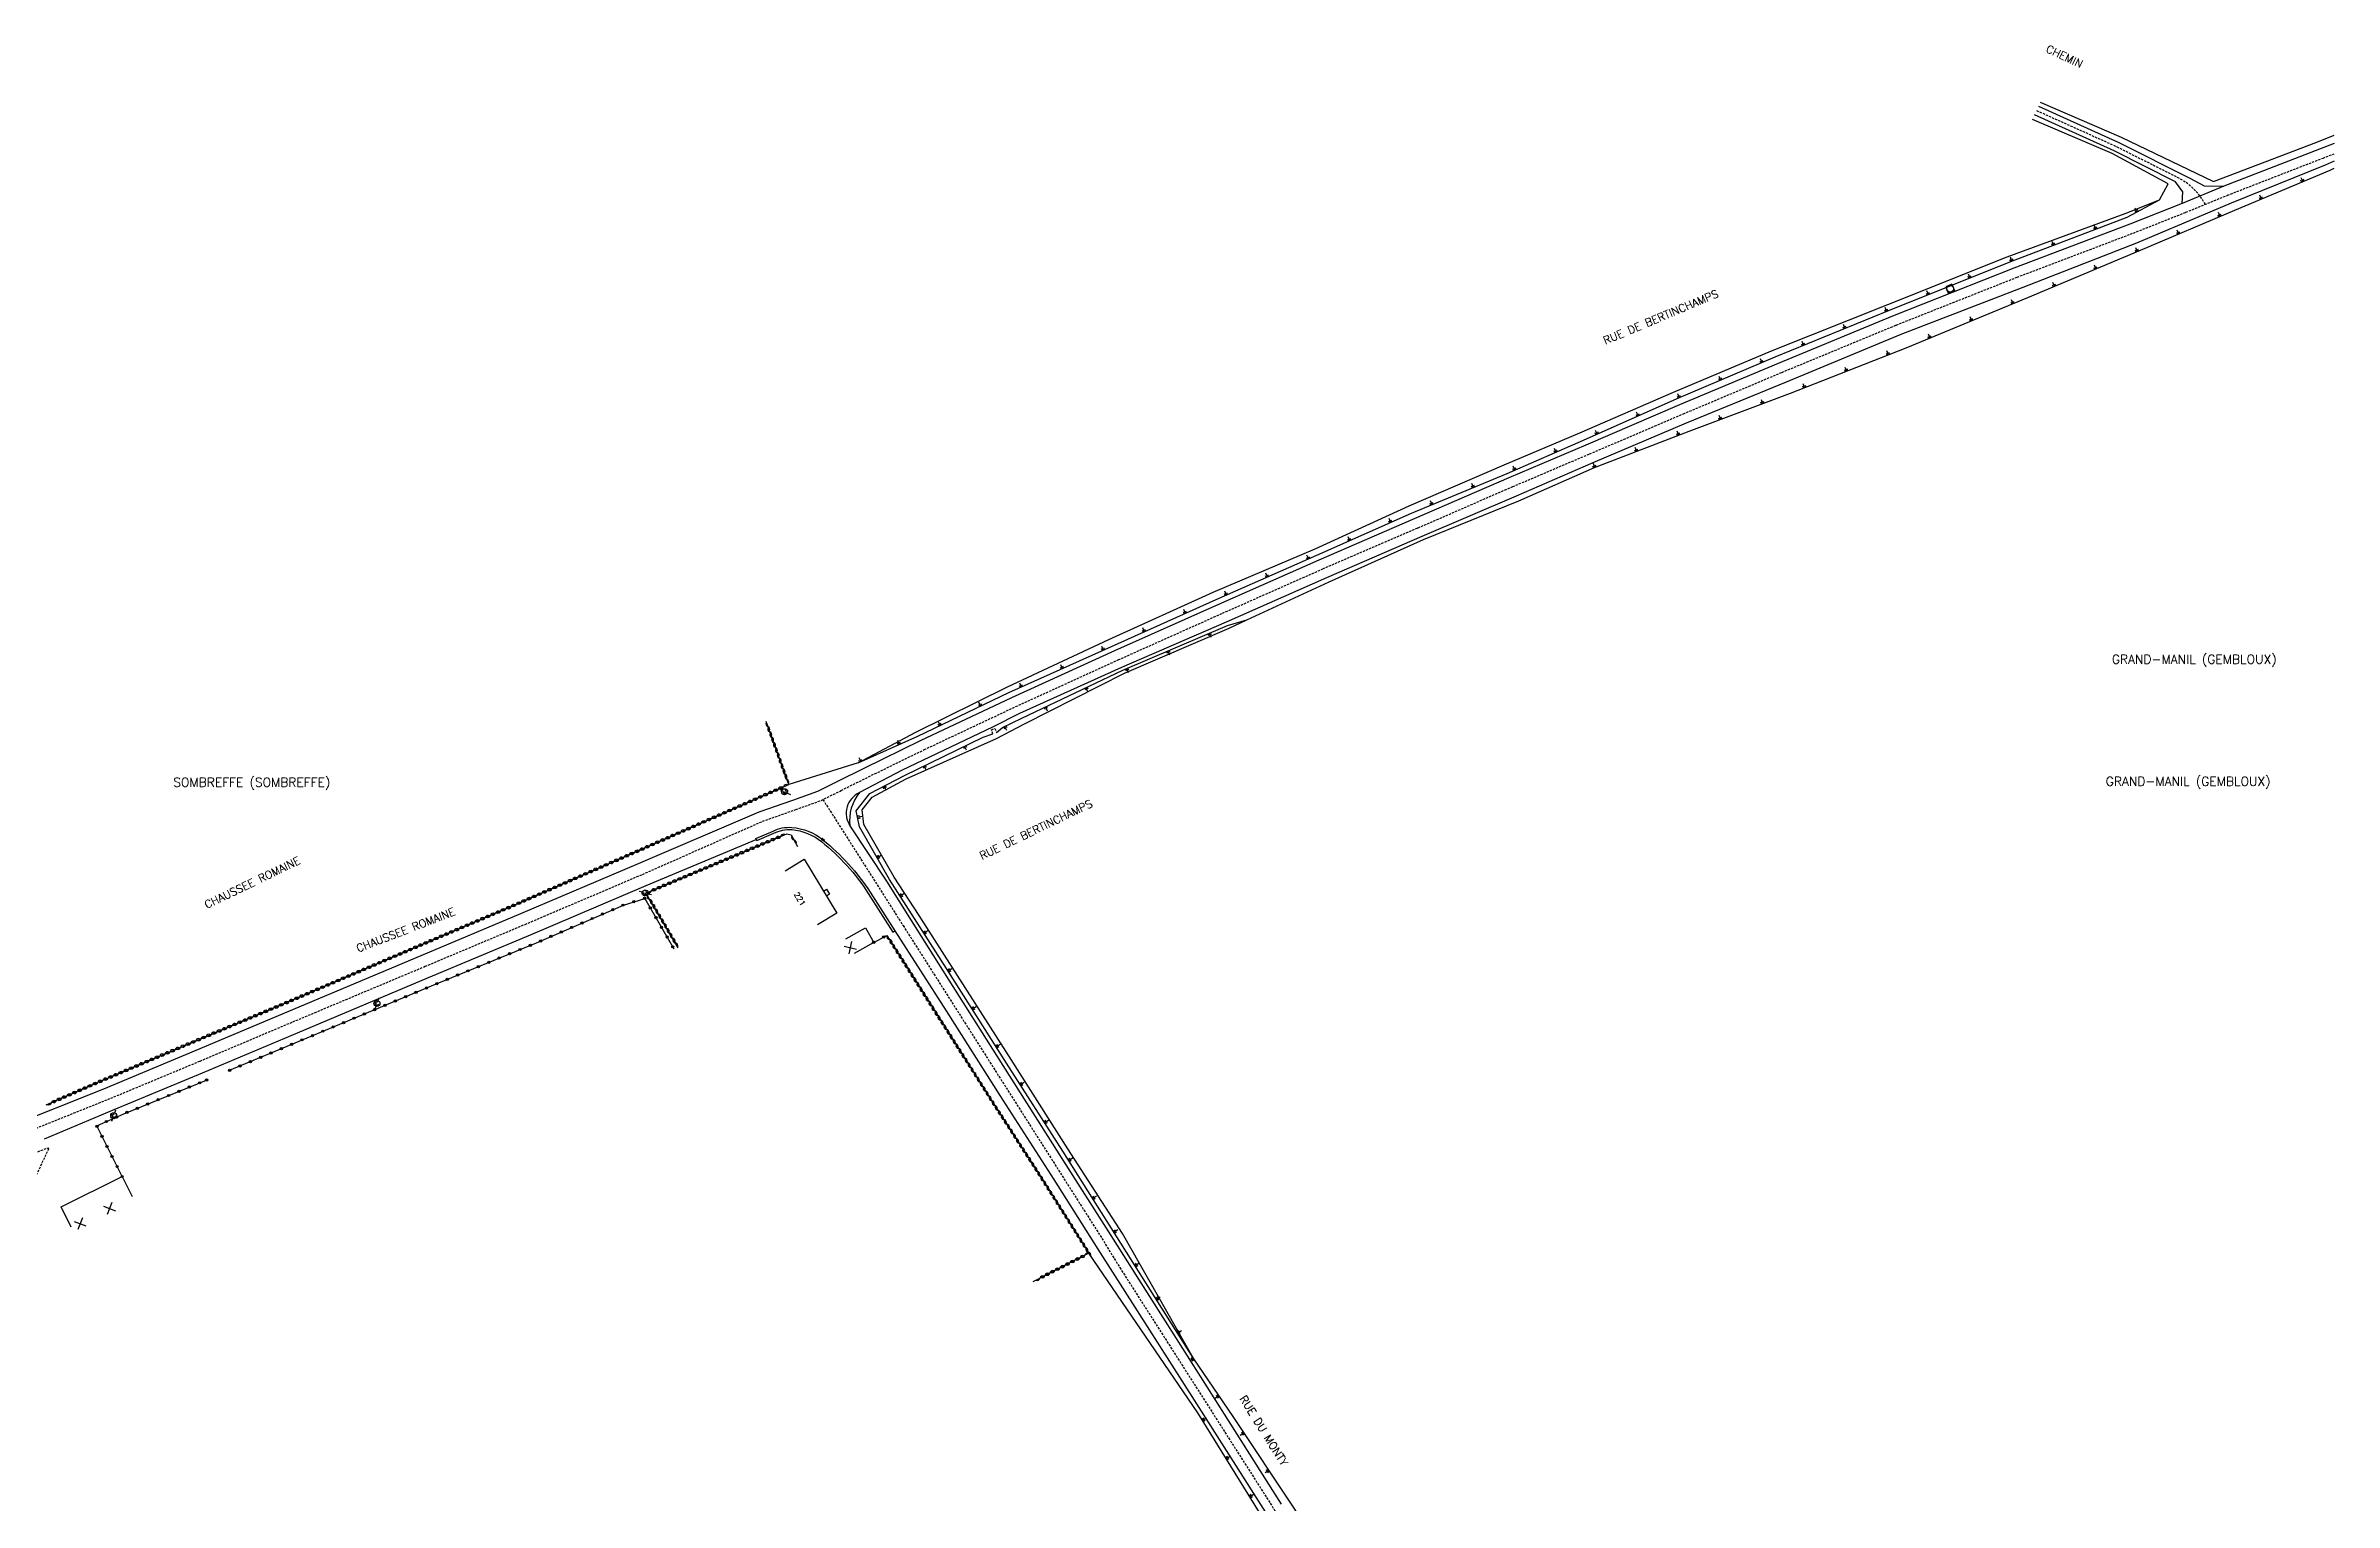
# Model space of a CAD drawing. Header units: millimetres. Extents: x 168000 to 169000, y 138000 to 138989.
# Drawn here: x 168491 to 169000, y 138326 to 138650 of the extents above; entities that cross this region are included whole.
import ezdxf
from ezdxf.enums import TextEntityAlignment as Align

# ---------------------------------------------------------------- set-up
doc = ezdxf.new("R2010")
doc.units = ezdxf.units.MM
doc.linetypes.add('DASHED', pattern=[0.75, 0.5, -0.25])
doc.layers.get('0').update_dxf_attribs({"linetype": 'CONTINUOUS'})
for name, color, linetype in [('W0001', 6, 'DASHED'), ('W0008', 7, 'CONTINUOUS'), ('W0100', 7, 'CONTINUOUS'), ('W0112', 1, 'DASHED'), ('W0211', 2, 'CONTINUOUS'), ('W0310', 3, 'CONTINUOUS'), ('W0322', 7, 'CONTINUOUS'), ('W0330', 7, 'CONTINUOUS'), ('W0334', 7, 'CONTINUOUS'), ('W0400', 7, 'CONTINUOUS'), ('W0420', 7, 'CONTINUOUS'), ('W0471', 7, 'CONTINUOUS'), ('W0980', 7, 'CONTINUOUS'), ('W0989', 7, 'CONTINUOUS'), ('W0991', 7, 'CONTINUOUS')]:
    doc.layers.add(name, color=color, linetype=linetype)
doc.styles.get("Standard").update_dxf_attribs({"font": 'romans.shx', "width": 0.85})

# ---------------------------------------------------------------- blocks, each defined once
blk = doc.blocks.new('t991o')
at = {"color": 0, "linetype": 'Continuous'}
for p, q in [((-1, 1), (1, -1)), ((-1, -1), (1, 1))]:
    blk.add_line(p, q, dxfattribs=at)
blk = doc.blocks.new('t211o')
at = {"color": 0, "linetype": 'Continuous'}
for p, q in [((-0.29, 0.5), (-0.29, 0)), ((0, 1), (0, 0)), ((0.29, 0.5), (0.29, 0))]:
    blk.add_line(p, q, dxfattribs=at)
blk = doc.blocks.new('t310o')
at = {"color": 0, "linetype": 'Continuous'}
for centre, start, end in [((-0.5, 0.38), 216.8699, 323.1304), ((0.5, -0.37), 36.8699, 143.1303)]:
    blk.add_arc(centre, 0.625, start, end, dxfattribs=at)
blk = doc.blocks.new('t322o')
at = {"color": 0, "linetype": 'Continuous'}
for radius in [0.25, 0.15]:
    blk.add_circle((0, 0), radius, dxfattribs=at)
blk = doc.blocks.new('T471')
for p, q in [((-0.333334, 0.333334), (-0.333334, -0.333334)), ((-0.333334, 0.333334), (0.333334, 0.333334)), ((-0.333334, 0), (0, 0)), ((0.500001, 0.500001), (1.000002, 1.000002)), ((-0.500001, -0.500001), (-1.000002, -1.000002)), ((-0.333334, -0.333334), (0.333334, -0.333334))]:
    blk.add_line(p, q)
blk.add_ellipse((0, 0), major_axis=(0.471405, 0.471405), ratio=1, start_param=5.4977871438, end_param=11.780972451)
blk = doc.blocks.new('T400')
for p, q in [((-0.15, 0.3), (0.15, 0.3)), ((-0.15, -0.25), (-0.15, 0.3)), ((-0.15, 0.15), (0.15, 0.15)), ((-0.15, 0), (0.15, 0)), ((0.15, 0.3), (0.15, -0.25)), ((-0.15, -0.15), (0.15, -0.15)), ((-0.15, -0.25), (-0.15, -0.3)), ((-0.15, -0.3), (0.15, -0.3)), ((0.15, -0.3), (0.15, -0.25))]:
    blk.add_line(p, q)
blk = doc.blocks.new('T420')
for p, q in [((0.75, 0.75), (-0.75, 0.75)), ((-0.75, 0.75), (-0.75, -0.75)), ((0.75, 0.75), (0.75, -0.75)), ((0.75, -0.75), (-0.75, -0.75))]:
    blk.add_line(p, q)
blk.add_ellipse((0, 0), major_axis=(-0.53, 0.53), ratio=1, start_param=3.926991, end_param=10.210176)

msp = doc.modelspace()

# ---------------------------------------------------------------- linework, layer by layer
at = {"layer": 'W0001'}
for points in [[(168933.73, 138635.69), (168951.63, 138627.63), (168965.12, 138620.8, -0.151379), (168971.31, 138614.81, -0.209763)], [(168663.57, 138482.3), (168681.42, 138454.25), (168726.49, 138383.34), (168726.44, 138383.3), (168729.66, 138378.12), (168747.82, 138349.68), (168764.2, 138324.01), (168780.38, 138298.54), (168796.76, 138272.84), (168809.95, 138251.92), (168828.39, 138222.98), (168848.42, 138191.46), (168864.74, 138165.65), (168882.91, 138137.33), (168900.9, 138109.05), (168925.02, 138071.24), (168945.88, 138038.2), (168958.39, 138018.38), (168967.59, 138004.28, 0.007229), (168970.24, 138000, 0.007229)]]:
    msp.add_lwpolyline(points, format="xyb", dxfattribs=at)
msp.add_lwpolyline([(168484.92, 138407.76), (168504.34, 138415.54), (168524.91, 138424.1), (168545.56, 138432.83), (168575.02, 138445.19), (168597.25, 138454.53), (168623.41, 138465.66), (168650.12, 138477.47), (168657.51, 138480.09), (168663.2, 138482.11), (168667.64, 138484.35), (168673.73, 138487.38), (168686.11, 138493.42), (168706.46, 138502.99), (168729.32, 138513.42), (168752.52, 138523.79), (168774.84, 138533.66), (168796.06, 138542.81), (168817.12, 138551.97), (168834.23, 138559.25), (168855.12, 138568.17), (168877, 138577.39), (168902.5, 138587.94), (168929.42, 138598.59), (168955.3, 138608.42), (168966.98, 138613.04), (168976.23, 138616.83), (168997.51, 138625.11), (169000, 138626.08)], dxfattribs=at)
at = {"layer": 'W0008'}
for points in [[(168934.16, 138636.63), (168952.07, 138628.6), (168967.82, 138620.62), (168971.02, 138618.94), (168975.43, 138618.82)], [(168966.17, 138615.03), (168966.31, 138617.61), (168964.65, 138619.85), (168951, 138626.74), (168933.31, 138634.74)], [(169000, 138628.38), (168996.73, 138627.11), (168975.43, 138618.82), (168966.17, 138615.03), (168954.52, 138610.42), (168928.64, 138600.59), (168901.69, 138589.94), (168876.18, 138579.37), (168854.28, 138570.15), (168833.38, 138561.23), (168816.28, 138553.94), (168795.2, 138544.78), (168773.98, 138535.63), (168751.64, 138525.76), (168728.44, 138515.38), (168705.56, 138504.94), (168685.18, 138495.36), (168672.78, 138489.31), (168666.68, 138486.27), (168662.35, 138484.09), (168656.79, 138482.12), (168649.33, 138479.48), (168622.43, 138467.97), (168596.27, 138456.84), (168574.05, 138447.51), (168544.59, 138435.14), (168523.94, 138426.42), (168503.39, 138417.86), (168481.82, 138409.23)]]:
    msp.add_lwpolyline(points, dxfattribs=at)
for points in [[(169000, 138624.38), (168997.95, 138623.56), (168977.07, 138615.04), (168955.96, 138606.2), (168930.67, 138596.3), (168903.49, 138585.83), (168877.96, 138575.2), (168855.72, 138566.07), (168834.92, 138557.28), (168817.87, 138549.82), (168796.86, 138540.88), (168775.64, 138531.69), (168753.32, 138521.79), (168730, 138511.7), (168707.35, 138501.46), (168701.33, 138498.45), (168681.22, 138488.89), (168671.71, 138483.85, 0.462268), (168669.58, 138476.48), (168677.74, 138464.11), (168683.24, 138455.4), (168690.19, 138444.32), (168703.62, 138423.11), (168716.09, 138403.45), (168728.18, 138384.42), (168731.33, 138379.42), (168749.57, 138350.76), (168765.6, 138325.5)], [(168490.26, 138406.8), (168505.75, 138413.31), (168525.41, 138421.45), (168546.62, 138430.41), (168575.77, 138442.69), (168598.5, 138452.19), (168624.23, 138463.18), (168648.73, 138473.39), (168648.65, 138473.65), (168652.46, 138475.27, -0.139117), (168656.65, 138476.11, -0.150931), (168663.55, 138473.35, -0.078602), (168674.09, 138461.69), (168679.58, 138453.09), (168691, 138435.26), (168702.98, 138416.45), (168714.96, 138397.7), (168724.79, 138382.26), (168728.01, 138377.08), (168746.18, 138348.63), (168762.55, 138322.96)]]:
    msp.add_lwpolyline(points, format="xyb", dxfattribs=at)
at = {"layer": 'W0100'}
for points in [[(168655.13, 138466.42), (168659.41, 138469.01), (168666.67, 138457.05), (168662.39, 138454.46)], [(168668.69, 138451.3), (168673.04, 138453.76), (168674.88, 138450.51), (168670.53, 138448.05)], [(168496.2, 138387.15), (168493.97, 138391.62), (168507.57, 138398.4), (168509.8, 138393.92)]]:
    msp.add_lwpolyline(points, dxfattribs=at)
at = {"layer": 'W0112'}
for points in [[(168701.4, 138496.94), (168701.06, 138497.86), (168701.85, 138498.15), (168702.21, 138497.23)], [(168451.86, 138389.17), (168491.04, 138404.8), (168491.19, 138404.59), (168485.94, 138393.32)]]:
    msp.add_lwpolyline(points, dxfattribs=at)
at = {"layer": 'W0211'}
for points in [[(168835.36, 138556.24), (168856.43, 138564.34), (168878.95, 138572.78), (168904.7, 138582.88), (168931.76, 138594.05), (168956.9, 138604.63), (168977.86, 138613.53), (168999.06, 138622.43), (169000, 138622.84)], [(168671.44, 138490.52), (168684.71, 138496.45), (168704.94, 138506.14), (168727.82, 138516.41), (168751.07, 138526.83), (168773.53, 138536.7), (168794.57, 138546.09), (168815.85, 138554.91), (168832.9, 138562.32), (168853.71, 138571.55), (168875.53, 138580.84), (168901, 138591.25), (168928.01, 138602.08), (168953.87, 138611.95), (168961.11, 138615.83)], [(168671.44, 138490.52), (168684.23, 138497.34), (168704.68, 138507.37), (168727.22, 138517.96), (168750.46, 138528.49), (168773.11, 138538.11), (168794.05, 138547.67), (168815.25, 138556.79), (168832.06, 138563.91), (168852.93, 138572.99), (168874.76, 138582.16), (168900.64, 138592.49), (168927.21, 138603.15), (168953.46, 138612.75)], [(168745.95, 138358.03), (168730.24, 138385.73), (168718.06, 138404.57), (168705.48, 138424.45), (168692.36, 138445), (168684.95, 138456.48), (168679.39, 138465.06), (168672.7, 138476.75), (168672.33, 138480.05), (168674.54, 138482.88), (168682.06, 138486.9), (168702.18, 138495.88), (168708.4, 138499.16), (168730.7, 138510.43), (168753.99, 138520.48)], [(168702.21, 138497.23), (168703.55, 138498.33), (168707.83, 138500.43), (168730.31, 138511.09), (168753.66, 138521.08), (168757.96, 138522.32)], [(168745.95, 138358.03), (168729, 138384.94), (168716.95, 138404.01), (168704.41, 138423.66), (168691.04, 138444.73), (168683.94, 138455.84), (168678.38, 138464.49), (168671.74, 138476.24), (168670.98, 138479.77), (168673.98, 138483.63), (168681.72, 138487.63), (168699.23, 138496.21), (168701.4, 138496.94)], [(168795.02, 138282.42), (168781.43, 138304.01), (168768.46, 138324.56), (168755.03, 138344.77), (168745.95, 138358.03)], [(168774.23, 138301.45), (168762.71, 138320.51), (168747.02, 138345.77)]]:
    msp.add_lwpolyline(points, dxfattribs=at)
at = {"layer": 'W0310'}
for points in [[(168490.66, 138414.32), (168502.73, 138419.6), (168523.5, 138428.41), (168543.66, 138436.9), (168573.97, 138449.89), (168595.38, 138459.03), (168621.42, 138470.46), (168655.95, 138485.67), (168650.91, 138499.67)], [(168631.36, 138449.32), (168624.45, 138461.05), (168624.87, 138461.78), (168655.5, 138474.69), (168656.48, 138474.44), (168657.91, 138471.84)], [(168677.82, 138452.08), (168689.18, 138434.07), (168701.11, 138415.3), (168713.1, 138396.68), (168722.79, 138381.34), (168710.26, 138374.98)]]:
    msp.add_lwpolyline(points, dxfattribs=at)
at = {"layer": 'W0322'}
for points in [[(168531.49, 138422.05), (168547.87, 138428.92), (168576.46, 138440.86), (168599.77, 138450.43), (168619.13, 138458.83), (168623.91, 138460.31), (168630.4, 138449.05)], [(168674.88, 138450.51), (168677.82, 138452.08)], [(168507.57, 138398.4), (168501.89, 138409.68), (168507.93, 138412.38), (168526.36, 138419.88)]]:
    msp.add_lwpolyline(points, dxfattribs=at)
at = {"layer": 'W0330'}
for points in [[(168934.57, 138637.53), (168952.6, 138629.77), (168973.16, 138619.86), (168996.11, 138628.62), (169000, 138630.2)], [(168953.46, 138612.75), (168961.11, 138615.83), (168963.06, 138619.39), (168950.55, 138626.11), (168932.83, 138633.68)], [(168753.99, 138520.48), (168757.96, 138522.32), (168776.23, 138530.75), (168797.24, 138540.2), (168818.47, 138548.83), (168835.36, 138556.24)], [(168671.44, 138490.52), (168655.95, 138485.67)], [(168747.02, 138345.77), (168722.79, 138381.34)]]:
    msp.add_lwpolyline(points, dxfattribs=at)
at = {"layer": 'W0334'}
for points in [[(168671.71, 138483.85, 0.211469), (168669.58, 138476.48)], [(168648.73, 138473.39), (168648.83, 138473.18), (168652.67, 138474.82, -0.139705), (168656.61, 138475.61, -0.150931), (168663.24, 138472.96, -0.078589), (168673.67, 138461.42), (168679.16, 138452.82), (168679.58, 138453.09)]]:
    msp.add_lwpolyline(points, format="xyb", dxfattribs=at)
msp.add_lwpolyline([(168663.69, 138461.95), (168664.38, 138462.37), (168665.05, 138461.26), (168664.37, 138460.84)], dxfattribs=at)

# ---------------------------------------------------------------- block references
at = {"layer": 'W0211'}
for p, rotation in [((168992.98, 138619.88), 22.78114657442012), ((168983.76, 138616.01), 22.78114657442012), ((168946.87, 138609.28), 20.87398138574408), ((168956.08, 138613.13), 28.18788012926613), ((168974.54, 138612.12), 22.99713595290309), ((168937.52, 138605.71), 20.87398138574408), ((168956.13, 138604.31), 22.83776720858016), ((168965.34, 138608.21), 22.99713595290309), ((168918.9, 138598.43), 21.86776270797814), ((168928.18, 138602.15), 20.87398138574408), ((168946.91, 138600.43), 22.83776720858016), ((168909.62, 138594.7), 21.86776270797814), ((168937.7, 138596.55), 22.83776720858016), ((168900.34, 138590.98), 22.22802863494808), ((168919.23, 138588.88), 22.41914816568814), ((168928.47, 138592.69), 22.41914816568814), ((168881.83, 138583.41), 22.22802863494808), ((168891.08, 138587.19), 22.22802863494808), ((168909.98, 138585.06), 22.41914816568814), ((168872.59, 138579.58), 23.06143931066408), ((168900.71, 138581.32), 21.43075236111815), ((168863.39, 138575.67), 23.06143931066408), ((168882.1, 138574.01), 21.43075236111815), ((168891.4, 138577.66), 21.43075236111815), ((168854.19, 138571.75), 23.06143931066408), ((168872.75, 138570.45), 20.53214355748508), ((168835.9, 138563.65), 23.9111154294563), ((168845.04, 138567.7), 23.9111154294563), ((168854.03, 138563.42), 21.03963241273916), ((168863.38, 138566.95), 20.53214355748508), ((168826.74, 138559.64), 23.49211966455109), ((168844.69, 138559.83), 21.03963241273916), ((168817.57, 138555.66), 23.49211966455109), ((168835.36, 138556.24), 21.03963241273916), ((168799.1, 138547.97), 22.50116099841517), ((168808.34, 138551.8), 22.50116099841517), ((168789.92, 138544.02), 24.06354084264965), ((168780.79, 138539.94), 24.06354084264965), ((168771.65, 138535.87), 23.72253956786856), ((168753.34, 138527.83), 23.72253956786856), ((168762.5, 138531.85), 23.72253956786856), ((168744.21, 138523.75), 24.13474638042202), ((168735.08, 138519.67), 24.13474638042202), ((168749.57, 138519.32), 203.155964517735), ((168725.96, 138515.58), 24.18028779016595), ((168740.37, 138515.39), 203.155964517735), ((168707.71, 138507.38), 24.18028779016595), ((168716.83, 138511.48), 24.18028779016595), ((168731.18, 138511.46), 203.155964517735), ((168698.66, 138503.13), 25.6016145052408), ((168713.09, 138502.92), 205.373692365785), ((168722.13, 138507.21), 205.373692365785), ((168689.64, 138498.81), 25.6016145052408), ((168704.08, 138498.59), 206.1044354576191), ((168680.57, 138494.6), 24.04804846786526), ((168695.1, 138494.19), 206.1044354576191), ((168671.97, 138490.76), 24.04804846786526), ((168686.12, 138489.79), 206.1044354576191), ((168677.19, 138485.29), 207.3569221991101), ((168671.29, 138478.31), 282.1191142549971), ((168675.62, 138469.37), 299.4616635452291), ((168680.75, 138460.8), 302.7290855221311), ((168686.04, 138452.52), 302.7234620765075), ((168691.44, 138444.11), 302.3862514267906), ((168696.8, 138435.66), 302.3862514267906), ((168702.15, 138427.22), 302.3862514267906), ((168707.52, 138418.78), 302.5408646556035), ((168712.9, 138410.35), 302.5408646556035), ((168718.27, 138401.92), 302.2896670985415), ((168723.61, 138393.46), 302.2896670985415), ((168728.34, 138385.98), 302.2896670985415), ((168733.06, 138378.51), 302.2896670985415), ((168737.79, 138371.03), 302.2896670985415), ((168742.51, 138363.55), 302.2896670985415), ((168746.03, 138357.91), 124.4085789283826), ((168751.68, 138349.66), 124.4085789283826), ((168748.08, 138344.07), 301.8468667727626), ((168757.29, 138341.38), 123.5998973050763), ((168753.36, 138335.57), 301.8468667727626), ((168762.82, 138333.05), 123.5998973050763), ((168758.63, 138327.08), 301.8468667727626)]:
    msp.add_blockref('t211o', p, dxfattribs=dict(at, rotation=rotation))
at = {"layer": 'W0310'}
for p, rotation in [((168651.3, 138498.58), 109.7962251260586), ((168651.72, 138497.4), 109.7962251260586), ((168652.15, 138496.23), 109.7962251260586), ((168652.57, 138495.05), 109.7962251260586), ((168652.99, 138493.88), 109.7962251260586), ((168653.42, 138492.7), 109.7962251260586), ((168653.84, 138491.52), 109.7962251260586), ((168654.26, 138490.35), 109.7962251260586), ((168654.69, 138489.17), 109.7962251260586), ((168655.11, 138488), 109.7962251260586), ((168655.53, 138486.82), 109.7962251260586), ((168646.77, 138481.63), 23.77424158757573), ((168647.91, 138482.13), 23.77424158757573), ((168649.06, 138482.63), 23.77424158757573), ((168650.2, 138483.14), 23.77424158757573), ((168651.35, 138483.64), 23.77424158757573), ((168652.49, 138484.15), 23.77424158757573), ((168653.63, 138484.65), 23.77424158757573), ((168654.78, 138485.15), 23.77424158757573), ((168635.33, 138476.59), 23.77424158757573), ((168636.47, 138477.09), 23.77424158757573), ((168637.62, 138477.6), 23.77424158757573), ((168638.76, 138478.1), 23.77424158757573), ((168639.91, 138478.6), 23.77424158757573), ((168641.05, 138479.11), 23.77424158757573), ((168642.19, 138479.61), 23.77424158757573), ((168643.34, 138480.12), 23.77424158757573), ((168644.48, 138480.62), 23.77424158757573), ((168645.63, 138481.12), 23.77424158757573), ((168623.89, 138471.55), 23.77424158757573), ((168625.04, 138472.05), 23.77424158757573), ((168626.18, 138472.56), 23.77424158757573), ((168627.32, 138473.06), 23.77424158757573), ((168628.47, 138473.56), 23.77424158757573), ((168629.61, 138474.07), 23.77424158757573), ((168630.76, 138474.57), 23.77424158757573), ((168631.9, 138475.08), 23.77424158757573), ((168633.04, 138475.58), 23.77424158757573), ((168634.19, 138476.08), 23.77424158757573), ((168648.41, 138471.7), 22.85744395730118), ((168649.56, 138472.18), 22.85744395730118), ((168650.71, 138472.67), 22.85744395730118), ((168651.86, 138473.15), 22.85744395730118), ((168653.01, 138473.64), 22.85744395730118), ((168654.17, 138474.12), 22.85744395730118), ((168657.1, 138473.31), 298.8952376333701), ((168612.45, 138466.52), 23.70397339674814), ((168613.59, 138467.02), 23.70397339674814), ((168614.74, 138467.53), 23.70397339674814), ((168615.88, 138468.03), 23.70397339674814), ((168617.03, 138468.53), 23.70397339674814), ((168618.17, 138469.03), 23.70397339674814), ((168619.31, 138469.54), 23.70397339674814), ((168620.46, 138470.04), 23.70397339674814), ((168621.6, 138470.54), 23.77424158757573), ((168622.75, 138471.04), 23.77424158757573), ((168635.74, 138466.36), 22.85744395730118), ((168636.89, 138466.84), 22.85744395730118), ((168638.04, 138467.33), 22.85744395730118), ((168639.19, 138467.81), 22.85744395730118), ((168640.34, 138468.3), 22.85744395730118), ((168641.5, 138468.78), 22.85744395730118), ((168642.65, 138469.27), 22.85744395730118), ((168643.8, 138469.75), 22.85744395730118), ((168644.95, 138470.24), 22.85744395730118), ((168646.1, 138470.73), 22.85744395730118), ((168647.25, 138471.21), 22.85744395730118), ((168601, 138461.5), 23.70397339674814), ((168602.15, 138462), 23.70397339674814), ((168603.29, 138462.5), 23.70397339674814), ((168604.44, 138463), 23.70397339674814), ((168605.58, 138463.51), 23.70397339674814), ((168606.72, 138464.01), 23.70397339674814), ((168607.87, 138464.51), 23.70397339674814), ((168609.01, 138465.01), 23.70397339674814), ((168610.16, 138465.52), 23.70397339674814), ((168611.3, 138466.02), 23.70397339674814), ((168625.37, 138461.99), 22.85744395730118), ((168626.52, 138462.47), 22.85744395730118), ((168627.67, 138462.96), 22.85744395730118), ((168628.83, 138463.44), 22.85744395730118), ((168629.98, 138463.93), 22.85744395730118), ((168631.13, 138464.41), 22.85744395730118), ((168632.28, 138464.9), 22.85744395730118), ((168633.43, 138465.38), 22.85744395730118), ((168634.58, 138465.87), 22.85744395730118), ((168589.53, 138456.53), 23.10599999517711), ((168590.68, 138457.02), 23.10599999517711), ((168591.83, 138457.51), 23.10599999517711), ((168592.98, 138458), 23.10599999517711), ((168594.13, 138458.49), 23.10599999517711), ((168595.28, 138458.98), 23.10599999517711), ((168596.42, 138459.49), 23.70397339674814), ((168597.57, 138459.99), 23.70397339674814), ((168598.71, 138460.49), 23.70397339674814), ((168599.86, 138460.99), 23.70397339674814), ((168625.02, 138460.09), 120.5258014591592), ((168625.65, 138459.01), 120.5258014591592), ((168626.29, 138457.93), 120.5258014591592), ((168626.92, 138456.86), 120.5258014591592), ((168576.88, 138451.13), 23.10599999517711), ((168578.03, 138451.63), 23.10599999517711), ((168579.18, 138452.12), 23.10599999517711), ((168580.33, 138452.61), 23.10599999517711), ((168581.48, 138453.1), 23.10599999517711), ((168582.63, 138453.59), 23.10599999517711), ((168583.78, 138454.08), 23.10599999517711), ((168584.93, 138454.57), 23.10599999517711), ((168586.08, 138455.06), 23.10599999517711), ((168587.23, 138455.55), 23.10599999517711), ((168588.38, 138456.04), 23.10599999517711), ((168627.56, 138455.78), 120.5258014591592), ((168628.19, 138454.7), 120.5258014591592), ((168628.83, 138453.63), 120.5258014591592), ((168629.46, 138452.55), 120.5258014591592), ((168630.1, 138451.47), 120.5258014591592), ((168678.37, 138451.17), 302.3063367142025), ((168565.39, 138446.21), 23.20531871798103), ((168566.54, 138446.71), 23.20531871798103), ((168567.69, 138447.2), 23.20531871798103), ((168568.84, 138447.69), 23.20531871798103), ((168569.99, 138448.18), 23.20531871798103), ((168571.14, 138448.68), 23.20531871798103), ((168572.29, 138449.17), 23.20531871798103), ((168573.43, 138449.66), 23.20531871798103), ((168574.58, 138450.15), 23.10599999517711), ((168575.73, 138450.64), 23.10599999517711), ((168630.73, 138450.4), 120.5258014591592), ((168679.03, 138450.11), 302.3063367142025), ((168679.7, 138449.05), 302.3063367142025), ((168680.37, 138448), 302.3063367142025), ((168681.04, 138446.94), 302.3063367142025), ((168681.71, 138445.88), 302.3063367142025), ((168553.9, 138441.29), 23.20531871798103), ((168555.05, 138441.78), 23.20531871798103), ((168556.2, 138442.27), 23.20531871798103), ((168557.35, 138442.77), 23.20531871798103), ((168558.5, 138443.26), 23.20531871798103), ((168559.65, 138443.75), 23.20531871798103), ((168560.8, 138444.24), 23.20531871798103), ((168561.95, 138444.74), 23.20531871798103), ((168563.09, 138445.23), 23.20531871798103), ((168564.24, 138445.72), 23.20531871798103), ((168682.37, 138444.83), 302.3063367142025), ((168683.04, 138443.77), 302.3063367142025), ((168683.71, 138442.71), 302.3063367142025), ((168684.38, 138441.66), 302.3063367142025), ((168685.05, 138440.6), 302.3063367142025), ((168541.26, 138435.89), 22.82303602729215), ((168542.41, 138436.37), 22.82303602729215), ((168543.56, 138436.86), 22.82303602729215), ((168544.71, 138437.35), 23.20531871798103), ((168545.86, 138437.84), 23.20531871798103), ((168547.01, 138438.33), 23.20531871798103), ((168548.16, 138438.83), 23.20531871798103), ((168549.31, 138439.32), 23.20531871798103), ((168550.46, 138439.81), 23.20531871798103), ((168551.61, 138440.3), 23.20531871798103), ((168552.75, 138440.8), 23.20531871798103), ((168685.71, 138439.54), 302.3063367142025), ((168686.38, 138438.49), 302.3063367142025), ((168687.05, 138437.43), 302.3063367142025), ((168687.72, 138436.37), 302.3063367142025), ((168529.74, 138431.04), 22.82303602729215), ((168530.89, 138431.52), 22.82303602729215), ((168532.04, 138432.01), 22.82303602729215), ((168533.19, 138432.49), 22.82303602729215), ((168534.35, 138432.98), 22.82303602729215), ((168535.5, 138433.46), 22.82303602729215), ((168536.65, 138433.95), 22.82303602729215), ((168537.8, 138434.43), 22.82303602729215), ((168538.95, 138434.92), 22.82303602729215), ((168540.11, 138435.4), 22.82303602729215), ((168688.39, 138435.32), 302.3063367142025), ((168689.05, 138434.26), 302.3063367142025), ((168689.72, 138433.21), 302.4487276715195), ((168690.4, 138432.15), 302.4487276715195), ((168691.07, 138431.1), 302.4487276715195), ((168517.07, 138425.69), 22.99611125657808), ((168518.22, 138426.17), 22.99611125657808), ((168519.37, 138426.66), 22.99611125657808), ((168520.52, 138427.15), 22.99611125657808), ((168521.68, 138427.64), 22.99611125657808), ((168522.83, 138428.13), 22.99611125657808), ((168523.98, 138428.61), 22.82303602729215), ((168525.13, 138429.1), 22.82303602729215), ((168526.28, 138429.58), 22.82303602729215), ((168527.43, 138430.07), 22.82303602729215), ((168528.59, 138430.55), 22.82303602729215), ((168691.74, 138430.04), 302.4487276715195), ((168692.41, 138428.99), 302.4487276715195), ((168693.08, 138427.93), 302.4487276715195), ((168693.75, 138426.88), 302.4487276715195), ((168694.42, 138425.82), 302.4487276715195), ((168505.57, 138420.8), 22.99611125657808), ((168506.72, 138421.29), 22.99611125657808), ((168507.87, 138421.78), 22.99611125657808), ((168509.02, 138422.27), 22.99611125657808), ((168510.17, 138422.76), 22.99611125657808), ((168511.32, 138423.24), 22.99611125657808), ((168512.47, 138423.73), 22.99611125657808), ((168513.62, 138424.22), 22.99611125657808), ((168514.77, 138424.71), 22.99611125657808), ((168515.92, 138425.2), 22.99611125657808), ((168695.09, 138424.77), 302.4487276715195), ((168695.76, 138423.71), 302.4487276715195), ((168696.43, 138422.66), 302.4487276715195), ((168697.1, 138421.6), 302.4487276715195), ((168697.77, 138420.55), 302.4487276715195), ((168494.1, 138415.83), 23.61132780145814), ((168495.24, 138416.33), 23.61132780145814), ((168496.39, 138416.83), 23.61132780145814), ((168497.54, 138417.33), 23.61132780145814), ((168498.68, 138417.83), 23.61132780145814), ((168499.83, 138418.33), 23.61132780145814), ((168500.97, 138418.83), 23.61132780145814), ((168502.12, 138419.33), 23.61132780145814), ((168503.26, 138419.83), 22.99611125657808), ((168504.42, 138420.31), 22.99611125657808), ((168698.44, 138419.49), 302.4487276715195), ((168699.11, 138418.44), 302.4487276715195), ((168699.79, 138417.38), 302.4487276715195), ((168700.46, 138416.33), 302.4487276715195), ((168701.13, 138415.27), 302.7877765733786), ((168491.81, 138414.83), 23.61132780145814), ((168492.95, 138415.33), 23.61132780145814), ((168701.8, 138414.22), 302.7877765733786), ((168702.48, 138413.17), 302.7877765733786), ((168703.16, 138412.12), 302.7877765733786), ((168703.83, 138411.07), 302.7877765733786), ((168704.51, 138410.02), 302.7877765733786), ((168705.19, 138408.97), 302.7877765733786), ((168705.86, 138407.92), 302.7877765733786), ((168706.54, 138406.87), 302.7877765733786), ((168707.22, 138405.82), 302.7877765733786), ((168707.9, 138404.77), 302.7877765733786), ((168708.57, 138403.72), 302.7877765733786), ((168709.25, 138402.66), 302.7877765733786), ((168709.93, 138401.61), 302.7877765733786), ((168710.6, 138400.56), 302.7877765733786), ((168711.28, 138399.51), 302.7877765733786), ((168711.96, 138398.46), 302.7877765733786), ((168712.63, 138397.41), 302.7877765733786), ((168713.31, 138396.36), 302.2598170790015), ((168713.98, 138395.3), 302.2598170790015), ((168714.64, 138394.24), 302.2598170790015), ((168715.31, 138393.19), 302.2598170790015), ((168715.98, 138392.13), 302.2598170790015), ((168716.64, 138391.07), 302.2598170790015), ((168717.31, 138390.02), 302.2598170790015), ((168717.98, 138388.96), 302.2598170790015), ((168718.65, 138387.9), 302.2598170790015), ((168719.31, 138386.84), 302.2598170790015), ((168719.98, 138385.79), 302.2598170790015), ((168720.65, 138384.73), 302.2598170790015), ((168719.67, 138379.76), 206.9081881991746), ((168720.79, 138380.33), 206.9081881991746), ((168721.31, 138383.67), 302.2598170790015), ((168721.9, 138380.89), 206.9081881991746), ((168721.98, 138382.62), 302.2598170790015), ((168722.65, 138381.56), 302.2598170790015), ((168711.87, 138375.8), 206.9081881991746), ((168712.98, 138376.37), 206.9081881991746), ((168714.1, 138376.93), 206.9081881991746), ((168715.21, 138377.5), 206.9081881991746), ((168716.33, 138378.06), 206.9081881991746), ((168717.44, 138378.63), 206.9081881991746), ((168718.56, 138379.19), 206.9081881991746)]:
    msp.add_blockref('t310o', p, dxfattribs=dict(at, rotation=rotation))
at = {"layer": 'W0322'}
for p, rotation in [((168614.5, 138456.82), 23.44641825387414), ((168616.79, 138457.81), 23.44641825387414), ((168619.08, 138458.81), 23.44641825387414), ((168621.47, 138459.56), 17.24132758937011), ((168623.86, 138460.3), 17.24132758937011), ((168625.13, 138458.19), 299.9639260571191), ((168603.03, 138451.85), 23.44641825387414), ((168605.32, 138452.84), 23.44641825387414), ((168607.62, 138453.84), 23.44641825387414), ((168609.91, 138454.83), 23.44641825387414), ((168612.2, 138455.83), 23.44641825387414), ((168626.38, 138456.03), 299.9639260571191), ((168627.63, 138453.86), 299.9639260571191), ((168628.88, 138451.7), 299.9639260571191), ((168677.09, 138451.69), 28.10649785548747), ((168591.49, 138447.03), 22.3281355145921), ((168593.8, 138447.98), 22.3281355145921), ((168596.12, 138448.93), 22.3281355145921), ((168598.43, 138449.88), 22.3281355145921), ((168600.73, 138450.85), 23.44641825387414), ((168630.12, 138449.53), 299.9639260571191), ((168674.88, 138450.51), 28.10649785548747), ((168577.62, 138441.34), 22.3281355145921), ((168579.93, 138442.28), 22.3281355145921), ((168582.24, 138443.23), 22.3281355145921), ((168584.55, 138444.18), 22.3281355145921), ((168586.87, 138445.13), 22.3281355145921), ((168589.18, 138446.08), 22.3281355145921), ((168566.08, 138436.53), 22.66339018865014), ((168568.39, 138437.49), 22.66339018865014), ((168570.69, 138438.45), 22.66339018865014), ((168573, 138439.42), 22.66339018865014), ((168575.31, 138440.38), 22.66339018865014), ((168554.54, 138431.71), 22.66339018865014), ((168556.85, 138432.67), 22.66339018865014), ((168559.16, 138433.64), 22.66339018865014), ((168561.47, 138434.6), 22.66339018865014), ((168563.77, 138435.56), 22.66339018865014), ((168540.71, 138425.92), 22.77103937718609), ((168543.01, 138426.88), 22.77103937718609), ((168545.32, 138427.85), 22.77103937718609), ((168547.62, 138428.82), 22.77103937718609), ((168549.93, 138429.78), 22.66339018865014), ((168552.24, 138430.75), 22.66339018865014), ((168531.49, 138422.05), 22.77103937718609), ((168533.79, 138423.01), 22.77103937718609), ((168536.1, 138423.98), 22.77103937718609), ((168538.4, 138424.95), 22.77103937718609), ((168517.89, 138416.43), 22.13834727482316), ((168520.21, 138417.37), 22.13834727482316), ((168522.52, 138418.31), 22.13834727482316), ((168524.84, 138419.26), 22.13834727482316), ((168526.36, 138419.88), 22.13834727482316), ((168504.05, 138410.64), 24.08413293531444), ((168506.33, 138411.66), 24.08413293531444), ((168508.63, 138412.66), 22.13834727482316), ((168510.94, 138413.6), 22.13834727482316), ((168513.26, 138414.55), 22.13834727482316), ((168515.57, 138415.49), 22.13834727482316), ((168501.95, 138409.56), 116.7385263878644), ((168503.08, 138407.33), 116.7385263878644), ((168504.2, 138405.09), 116.7385263878644), ((168505.32, 138402.86), 116.7385263878644), ((168506.45, 138400.63), 116.7385263878644), ((168507.57, 138398.4), 116.7385263878644)]:
    msp.add_blockref('t322o', p, dxfattribs=dict(at, rotation=rotation))
at = {"layer": 'W0400', "rotation": 231.0612462834364}
msp.add_blockref('T400', (168663.55, 138473.35), dxfattribs=at)
at = {"layer": 'W0420', "rotation": 21.77698795285814}
msp.add_blockref('T420', (168914.48, 138596.03), dxfattribs=at)
at = {"layer": 'W0471'}
for p, rotation in [((168655.03, 138484.06), 109.7962251260586), ((168624, 138461.52), 120.5258014591592), ((168564.28, 138436.92), 22.77103937718609), ((168505.67, 138411.94), 24.08413293531453)]:
    msp.add_blockref('T471', p, dxfattribs=dict(at, rotation=rotation))
at = {"layer": 'W0991'}
for p, rotation in [((168669.64, 138449.35), 301.9557556440407), ((168504.74, 138391.27), 293.5578651501199), ((168498.19, 138387.91), 293.9910487694909)]:
    msp.add_blockref('t991o', p, dxfattribs=dict(at, rotation=rotation))

# ---------------------------------------------------------------- texts
at = {"layer": 'W0980'}
for s, p in [('GRAND-MANIL (GEMBLOUX)', (168968.84, 138513.4)), ('SOMBREFFE (SOMBREFFE)', (168536.42, 138486.02)), ('GRAND-MANIL (GEMBLOUX)', (168967.48, 138486.23))]:
    msp.add_text(s, height=2, dxfattribs=at).set_placement(p, align=Align.MIDDLE)
at = {"layer": 'W0989'}
for s, rotation, p in [('CHEMIN', 334.8738, (168939.96, 138647.75)), ('RUE DE BERTINCHAMPS', 22.8493, (168850.1, 138589.73)), ('RUE DE BERTINCHAMPS', 25.7259, (168711, 138475.63)), ('CHAUSSEE ROMAINE', 25.7259, (168536.54, 138463.85)), ('CHAUSSEE ROMAINE', 21.0985, (168570.68, 138453.29)), ('RUE DU MONTY', 301.931, (168761.71, 138341.83))]:
    msp.add_text(s, height=1.75, rotation=rotation, dxfattribs=at).set_placement(p, align=Align.MIDDLE)
at = {"layer": 'W0991'}
msp.add_text('221', height=1.25, rotation=301.245, dxfattribs=at).set_placement((168658.41, 138460.19), align=Align.MIDDLE)

doc.saveas('drawing.dxf')
